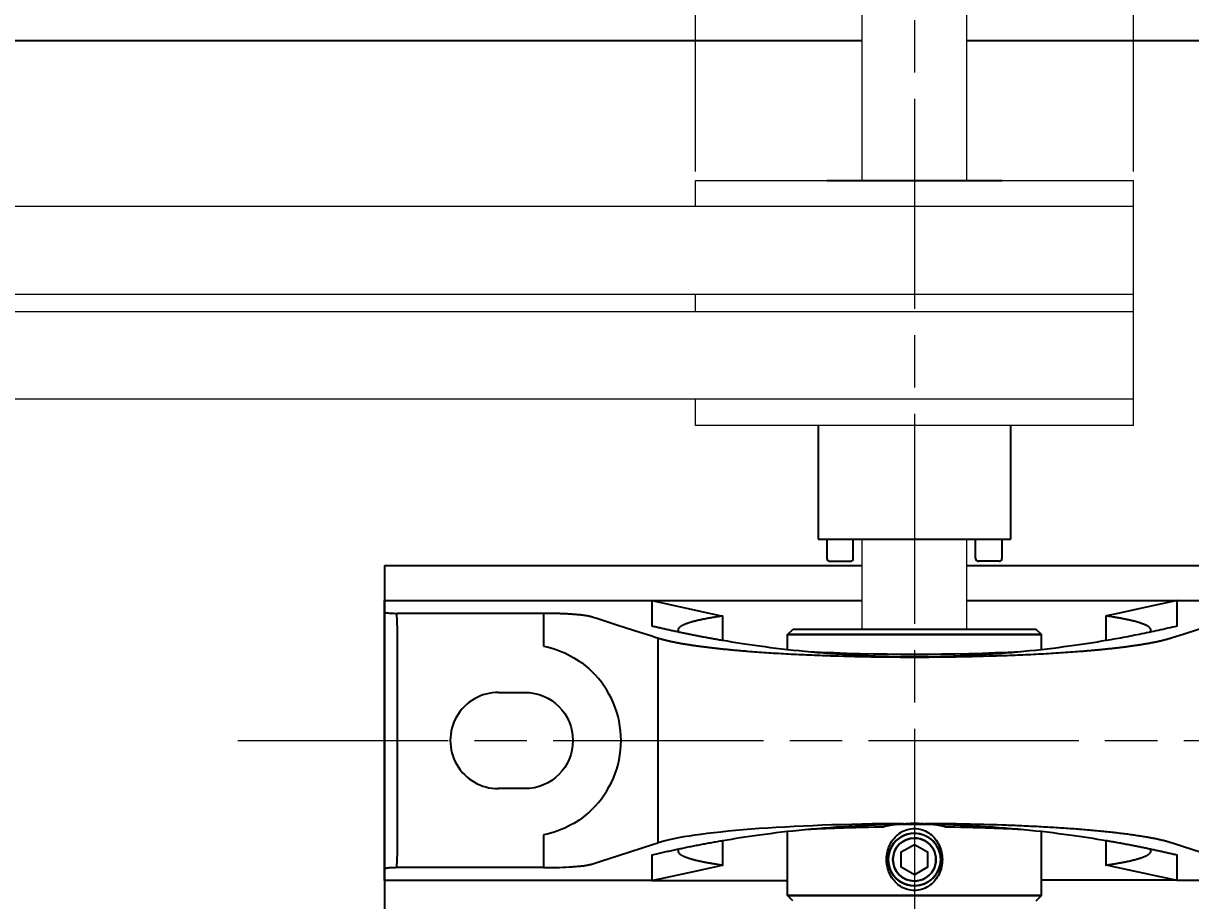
# Model space of a CAD drawing. Header units: millimetres. Extents: x 1269 to 5832, y 527 to 3540.
# Drawn here: x 4961.6 to 5094.9, y 1152.5 to 1252.7 of the extents above; entities that cross this region are included whole.
import ezdxf

# ---------------------------------------------------------------- set-up
doc = ezdxf.new("R2010")
doc.units = ezdxf.units.MM
doc.linetypes.add('ACAD_ISO08W100', pattern=[36, 24, -3, 6, -3])
doc.linetypes.add('phl_thick', pattern=[0])
doc.layers.add('AM_5', color=7, linetype='Continuous', lineweight=50)
for name, color, linetype in [('HIDDEN', 7, 'Continuous'), ('Osie', 7, 'ACAD_ISO08W100'), ('projection', 7, 'Continuous'), ('THICK', 7, 'Continuous')]:
    doc.layers.add(name, color=color, linetype=linetype)
doc.styles.get("Standard").update_dxf_attribs({"font": 'arial.ttf'})
doc.dimstyles.new('AM_ISO$0', dxfattribs={"dimtxt": 3.5, "dimasz": 3.5, "dimexe": 1, "dimexo": 1, "dimgap": 1.5, "dimtad": 1, "dimdsep": 46, "dimtxsty": 'Standard', "dimcen": 0, "dimclrd": 256, "dimclre": 256, "dimclrt": 7, "dimadec": 0, "dimazin": 2, "dimtp": 0.1, "dimtm": 0.1, "dimtfac": 0.71, "dimtdec": 3, "dimtmove": 0, "dimatfit": 3, "dimfxl": 1, "dimlwd": -1, "dimlwe": -1, "dimarcsym": 1})

# ---------------------------------------------------------------- blocks, each defined once
blk = doc.blocks.new('*D77')
at = {"layer": 'AM_5', "linetype": 'ByBlock', "lineweight": 9, "transparency": 16777216}
for p, q in [((5038.37, 1235.8), (5038.37, 1329.12)), ((5088.37, 1235.8), (5088.37, 1329.12)), ((5041.87, 1328.12), (5084.87, 1328.12))]:
    blk.add_line(p, q, dxfattribs=at)
at = {"layer": 'AM_5', "transparency": 16777216}
for points in [[(5041.87, 1328.7), (5041.87, 1327.53), (5038.37, 1328.12)], [(5084.87, 1328.7), (5084.87, 1327.53), (5088.37, 1328.12)]]:
    blk.add_solid(points, dxfattribs=at)
at = {"layer": 'Defpoints', "color": 0, "transparency": 16777216}
for p in [(5088.37, 1328.12), (5038.37, 1234.8), (5088.37, 1234.8)]:
    blk.add_point(p, dxfattribs=at)
at = {"layer": 'AM_5', "color": 7, "lineweight": 9, "transparency": 16777216, "insert": (5063.37, 1331.4), "char_height": 3.5, "attachment_point": 5}
blk.add_mtext('50', dxfattribs=at)

msp = doc.modelspace()

# ---------------------------------------------------------------- linework, layer by layer
at = {"lineweight": 9}
for p, q in [((5057.367, 1258.089), (5057.367, 1234.797)), ((5069.367, 1234.797), (5069.367, 1258.089)), ((5038.367, 1231.795), (5038.367, 1234.797)), ((5038.367, 1234.797), (5088.367, 1234.797)), ((5088.367, 1206.789), (5088.367, 1234.797)), ((5088.367, 1231.795), (4830.319, 1231.795)), ((4830.319, 1221.789), (5088.367, 1221.789)), ((5038.367, 1219.789), (5038.367, 1221.789)), ((5088.367, 1219.789), (4830.319, 1219.789)), ((5088.367, 1209.797), (4830.319, 1209.797)), ((5038.367, 1206.789), (5038.367, 1209.797)), ((5088.367, 1206.789), (5038.367, 1206.789)), ((5057.367, 1193.782), (5057.367, 1183.489)), ((5069.367, 1183.489), (5069.367, 1193.782))]:
    msp.add_line(p, q, dxfattribs=at)
for p, q in [((5057.367, 1250.742), (4898.817, 1250.742)), ((5163.867, 1250.742), (5069.367, 1250.742)), ((5053.367, 1234.797), (5073.367, 1234.797)), ((5052.367, 1206.782), (5052.367, 1193.782)), ((5074.367, 1193.782), (5074.367, 1206.782)), ((5052.367, 1193.782), (5074.367, 1193.782)), ((5053.38, 1193.782), (5053.38, 1191.575)), ((5056.38, 1191.575), (5056.38, 1193.782)), ((5070.354, 1191.575), (5070.354, 1193.782)), ((5073.354, 1193.782), (5073.354, 1191.575)), ((5002.867, 1190.789), (5002.867, 1150.789)), ((5053.664, 1191.282), (5056.096, 1191.282)), ((5073.07, 1191.282), (5070.638, 1191.282)), ((5033.367, 1186.789), (5057.367, 1186.789)), ((5069.367, 1186.789), (5093.367, 1186.789))]:
    msp.add_line(p, q)
at = {"linetype": 'ACAD_ISO08W100', "lineweight": 9}
msp.add_line((4986.123, 1170.789), (5118.978, 1170.789), dxfattribs=at)
for centre, start, end in [((5053.686, 1191.587), 177.77665, 274.03526), ((5056.075, 1191.587), 265.96474, 2.22335), ((5070.66, 1191.587), 177.77665, 274.03526), ((5073.049, 1191.587), 265.96474, 2.22335)]:
    msp.add_arc(centre, 0.306, start, end)
at = {"layer": 'HIDDEN'}
for points in [[(5002.867, 1185.464), (5002.867, 1186.137), (5002.867, 1186.474), (5002.867, 1186.642), (5002.867, 1186.726), (5002.867, 1186.768), (5002.867, 1186.779), (5002.867, 1186.784), (5002.867, 1186.787), (5002.867, 1186.788), (5002.867, 1186.789), (5002.867, 1186.789), (5002.867, 1186.789), (5002.867, 1186.789), (5002.867, 1186.789), (5002.868, 1186.789), (5002.868, 1186.789), (5002.87, 1186.789), (5003.354, 1186.789), (5018.847, 1186.789), (5026.594, 1186.789), (5030.467, 1186.789), (5032.404, 1186.789), (5032.888, 1186.789), (5033.13, 1186.789), (5033.251, 1186.789), (5033.312, 1186.789), (5033.342, 1186.789), (5033.357, 1186.789), (5033.365, 1186.789), (5033.367, 1186.789), (5033.367, 1186.789), (5033.367, 1186.789), (5033.367, 1186.789), (5033.367, 1186.789), (5033.367, 1186.697), (5033.367, 1185.228), (5033.367, 1184.494), (5033.367, 1184.127), (5033.367, 1183.943), (5033.367, 1183.92), (5033.367, 1183.909), (5033.367, 1183.903), (5033.367, 1183.9), (5033.367, 1183.899), (5033.367, 1183.898), (5033.367, 1183.898), (5033.367, 1183.898), (5033.367, 1183.898), (5033.367, 1183.898), (5033.367, 1183.898), (5033.368, 1183.898), (5033.399, 1183.891), (5033.525, 1183.861), (5033.65, 1183.831), (5033.776, 1183.802), (5033.901, 1183.773), (5034.027, 1183.743), (5034.153, 1183.714), (5034.278, 1183.685), (5034.404, 1183.657), (5034.53, 1183.628), (5034.656, 1183.599), (5034.781, 1183.571), (5034.907, 1183.543), (5035.033, 1183.515), (5035.159, 1183.487), (5035.285, 1183.459), (5035.411, 1183.431), (5035.537, 1183.403), (5035.663, 1183.376), (5035.789, 1183.348), (5035.915, 1183.321), (5036.041, 1183.294), (5036.167, 1183.267), (5036.293, 1183.24), (5036.419, 1183.213), (5036.546, 1183.186), (5036.672, 1183.16), (5036.798, 1183.133), (5036.924, 1183.107), (5037.051, 1183.081), (5037.177, 1183.055), (5037.303, 1183.029), (5037.43, 1183.003), (5037.556, 1182.977), (5037.683, 1182.952), (5037.809, 1182.926), (5037.936, 1182.901), (5038.062, 1182.876), (5038.189, 1182.851), (5038.315, 1182.826), (5038.442, 1182.801), (5038.568, 1182.776), (5038.695, 1182.752), (5038.822, 1182.728), (5038.948, 1182.703), (5039.075, 1182.679), (5039.202, 1182.655), (5039.329, 1182.631), (5039.455, 1182.607), (5039.582, 1182.584), (5039.709, 1182.56), (5039.836, 1182.537), (5039.963, 1182.513), (5040.089, 1182.49), (5040.216, 1182.467), (5040.343, 1182.444), (5040.47, 1182.422), (5040.597, 1182.399), (5040.724, 1182.376), (5040.851, 1182.354), (5040.978, 1182.332), (5041.105, 1182.31), (5041.232, 1182.288), (5041.359, 1182.266), (5041.487, 1182.244), (5041.495, 1182.243), (5041.496, 1182.242), (5041.497, 1182.242), (5041.497, 1182.242), (5041.497, 1182.242), (5041.497, 1182.242), (5041.497, 1182.242), (5041.497, 1182.243), (5041.497, 1182.245), (5041.497, 1182.247), (5041.497, 1182.253), (5041.497, 1182.264), (5041.497, 1182.286), (5041.497, 1182.374), (5041.497, 1182.55), (5041.497, 1182.902), (5041.497, 1183.607), (5041.497, 1185.015)], [(5041.497, 1182.242), (5041.972, 1182.162), (5042.462, 1182.081), (5042.966, 1182), (5043.483, 1181.919), (5044.012, 1181.838), (5044.552, 1181.758), (5045.112, 1181.677), (5045.692, 1181.596), (5046.291, 1181.516), (5046.909, 1181.435), (5047.545, 1181.356), (5048.198, 1181.277), (5048.867, 1181.2), (5049.521, 1181.129), (5050.188, 1181.059), (5050.868, 1180.992), (5051.558, 1180.927), (5052.26, 1180.865), (5052.971, 1180.806), (5053.691, 1180.75), (5054.418, 1180.698), (5055.153, 1180.649), (5055.893, 1180.604), (5056.638, 1180.564), (5057.387, 1180.527), (5058.138, 1180.494), (5058.89, 1180.466), (5059.643, 1180.443), (5060.395, 1180.423), (5061.144, 1180.408), (5061.89, 1180.398), (5062.632, 1180.391), (5063.367, 1180.389), (5064.103, 1180.391), (5064.845, 1180.398), (5065.591, 1180.408), (5066.34, 1180.423), (5067.092, 1180.443), (5067.844, 1180.466), (5068.597, 1180.494), (5069.348, 1180.527), (5070.097, 1180.564), (5070.842, 1180.604), (5071.582, 1180.649), (5072.316, 1180.698), (5073.044, 1180.75), (5073.764, 1180.806), (5074.475, 1180.865), (5075.176, 1180.927), (5075.867, 1180.992), (5076.546, 1181.059), (5077.214, 1181.129), (5077.867, 1181.2), (5078.537, 1181.277), (5079.19, 1181.356), (5079.825, 1181.435), (5080.443, 1181.516), (5081.043, 1181.596), (5081.622, 1181.677), (5082.182, 1181.758), (5082.723, 1181.838), (5083.252, 1181.919), (5083.769, 1182), (5084.273, 1182.081), (5084.763, 1182.162), (5085.237, 1182.242)], [(5015.867, 1176.289), (5018.867, 1176.289), (5018.867, 1176.289)], [(5085.237, 1159.336), (5084.763, 1159.416), (5084.273, 1159.497), (5083.769, 1159.578), (5083.252, 1159.659), (5082.723, 1159.74), (5082.182, 1159.82), (5081.622, 1159.901), (5081.043, 1159.982), (5080.443, 1160.063), (5079.825, 1160.143), (5079.19, 1160.223), (5078.537, 1160.301), (5077.867, 1160.378), (5077.214, 1160.45), (5076.546, 1160.519), (5075.867, 1160.587), (5075.176, 1160.652), (5074.475, 1160.714), (5073.764, 1160.773), (5073.044, 1160.829), (5072.316, 1160.881), (5071.582, 1160.929), (5070.842, 1160.974), (5070.097, 1161.015), (5069.348, 1161.052), (5068.597, 1161.084), (5067.844, 1161.112), (5067.092, 1161.136), (5066.34, 1161.155), (5065.591, 1161.17), (5064.845, 1161.181), (5064.103, 1161.187), (5063.367, 1161.189), (5062.632, 1161.187), (5061.89, 1161.181), (5061.144, 1161.17), (5060.395, 1161.155), (5059.643, 1161.136), (5058.89, 1161.112), (5058.138, 1161.084), (5057.387, 1161.052), (5056.638, 1161.015), (5055.893, 1160.974), (5055.153, 1160.929), (5054.418, 1160.881), (5053.691, 1160.829), (5052.971, 1160.773), (5052.26, 1160.714), (5051.558, 1160.652), (5050.868, 1160.587), (5050.188, 1160.519), (5049.521, 1160.45), (5048.867, 1160.378), (5048.198, 1160.301), (5047.545, 1160.223), (5046.909, 1160.143), (5046.291, 1160.063), (5045.692, 1159.982), (5045.112, 1159.901), (5044.552, 1159.82), (5044.012, 1159.74), (5043.483, 1159.659), (5042.966, 1159.578), (5042.462, 1159.497), (5041.972, 1159.416), (5041.497, 1159.336)], [(5033.367, 1154.789), (5038.513, 1155.912), (5041.087, 1156.474), (5041.408, 1156.544), (5041.489, 1156.561), (5041.494, 1156.562), (5041.496, 1156.563), (5041.497, 1156.563), (5041.497, 1156.564), (5041.497, 1156.567), (5041.497, 1156.574), (5041.497, 1156.588), (5041.497, 1156.642), (5041.497, 1156.862), (5041.497, 1157.301), (5041.497, 1159.056), (5041.497, 1159.276), (5041.497, 1159.33), (5041.497, 1159.334), (5041.497, 1159.336), (5041.497, 1159.336), (5041.497, 1159.336), (5041.497, 1159.336), (5041.497, 1159.336), (5041.497, 1159.336), (5041.497, 1159.336), (5041.497, 1159.336), (5041.457, 1159.33), (5041.299, 1159.302), (5041.14, 1159.275), (5040.982, 1159.247), (5040.824, 1159.22), (5040.666, 1159.192), (5040.507, 1159.164), (5040.349, 1159.135), (5040.191, 1159.107), (5040.033, 1159.078), (5039.875, 1159.049), (5039.717, 1159.02), (5039.559, 1158.99), (5039.401, 1158.961), (5039.243, 1158.931), (5039.085, 1158.901), (5038.927, 1158.871), (5038.769, 1158.841), (5038.611, 1158.81), (5038.454, 1158.78), (5038.296, 1158.749), (5038.138, 1158.718), (5037.981, 1158.686), (5037.823, 1158.655), (5037.665, 1158.623), (5037.508, 1158.591), (5037.35, 1158.559), (5037.193, 1158.527), (5037.035, 1158.494), (5036.878, 1158.462), (5036.721, 1158.429), (5036.563, 1158.396), (5036.406, 1158.363), (5036.249, 1158.329), (5036.092, 1158.296), (5035.935, 1158.262), (5035.778, 1158.228), (5035.621, 1158.194), (5035.464, 1158.159), (5035.307, 1158.125), (5035.15, 1158.09), (5034.993, 1158.055), (5034.836, 1158.02), (5034.679, 1157.984), (5034.523, 1157.949), (5034.366, 1157.913), (5034.209, 1157.877), (5034.053, 1157.841), (5033.896, 1157.805), (5033.74, 1157.768), (5033.583, 1157.731), (5033.427, 1157.694), (5033.388, 1157.685), (5033.368, 1157.681), (5033.367, 1157.68), (5033.367, 1157.68), (5033.367, 1157.68), (5033.367, 1157.68), (5033.367, 1157.68), (5033.367, 1157.68), (5033.367, 1157.678), (5033.367, 1157.671), (5033.367, 1157.642), (5033.367, 1157.585), (5033.367, 1157.471), (5033.367, 1157.242), (5033.367, 1156.327), (5033.367, 1155.412), (5033.367, 1154.955), (5033.367, 1154.84), (5033.367, 1154.812), (5033.367, 1154.797), (5033.367, 1154.79), (5033.367, 1154.789), (5033.367, 1154.789), (5033.367, 1154.789), (5033.366, 1154.789), (5033.365, 1154.789), (5033.363, 1154.789), (5033.358, 1154.789), (5033.339, 1154.789), (5033.301, 1154.789), (5032.698, 1154.789), (5030.285, 1154.789), (5010.979, 1154.789), (5006.153, 1154.789), (5003.739, 1154.789), (5003.136, 1154.789), (5002.985, 1154.789), (5002.91, 1154.789), (5002.872, 1154.789), (5002.867, 1154.789), (5002.867, 1154.789), (5002.867, 1154.79), (5002.867, 1154.791), (5002.867, 1154.804), (5002.867, 1154.856), (5002.867, 1155.276), (5002.867, 1156.115)], [(5063.367, 1158.921), (5063.367, 1158.921)], [(5096.267, 1154.789), (5094.331, 1154.789), (5093.846, 1154.789), (5093.604, 1154.789), (5093.483, 1154.789), (5093.423, 1154.789), (5093.392, 1154.789), (5093.377, 1154.789), (5093.37, 1154.789), (5093.368, 1154.789), (5093.367, 1154.789), (5093.367, 1154.789), (5093.367, 1154.789), (5093.367, 1154.79), (5093.367, 1154.881), (5093.367, 1156.35), (5093.367, 1157.084), (5093.367, 1157.452), (5093.367, 1157.635), (5093.367, 1157.658), (5093.367, 1157.67), (5093.367, 1157.675), (5093.367, 1157.678), (5093.367, 1157.68), (5093.367, 1157.68), (5093.367, 1157.68), (5093.367, 1157.68), (5093.367, 1157.68), (5093.367, 1157.68), (5093.367, 1157.68), (5093.367, 1157.68), (5093.335, 1157.688), (5093.21, 1157.718), (5093.084, 1157.747), (5092.959, 1157.777), (5092.833, 1157.806), (5092.708, 1157.835), (5092.582, 1157.864), (5092.456, 1157.893), (5092.331, 1157.922), (5092.205, 1157.95), (5092.079, 1157.979), (5091.953, 1158.007), (5091.827, 1158.036), (5091.702, 1158.064), (5091.576, 1158.092), (5091.45, 1158.12), (5091.324, 1158.148), (5091.198, 1158.175), (5091.072, 1158.203), (5090.946, 1158.23), (5090.82, 1158.258), (5090.694, 1158.285), (5090.567, 1158.312), (5090.441, 1158.339), (5090.315, 1158.366), (5090.189, 1158.392), (5090.063, 1158.419), (5089.936, 1158.445), (5089.81, 1158.471), (5089.684, 1158.498), (5089.558, 1158.524), (5089.431, 1158.55), (5089.305, 1158.575), (5089.178, 1158.601), (5089.052, 1158.627), (5088.926, 1158.652), (5088.799, 1158.677), (5088.673, 1158.703), (5088.546, 1158.728), (5088.419, 1158.752), (5088.293, 1158.777), (5088.166, 1158.802), (5088.04, 1158.827), (5087.913, 1158.851), (5087.786, 1158.875), (5087.66, 1158.899), (5087.533, 1158.923), (5087.406, 1158.947), (5087.279, 1158.971), (5087.153, 1158.995), (5087.026, 1159.018), (5086.899, 1159.042), (5086.772, 1159.065), (5086.645, 1159.088), (5086.518, 1159.111), (5086.391, 1159.134), (5086.264, 1159.157), (5086.137, 1159.18), (5086.01, 1159.202), (5085.883, 1159.224), (5085.756, 1159.247), (5085.629, 1159.269), (5085.502, 1159.291), (5085.375, 1159.313), (5085.248, 1159.335), (5085.24, 1159.336), (5085.238, 1159.336), (5085.238, 1159.336), (5085.237, 1159.336), (5085.237, 1159.336), (5085.237, 1159.336), (5085.237, 1159.336), (5085.237, 1159.335), (5085.237, 1159.334), (5085.237, 1159.331), (5085.237, 1159.326), (5085.237, 1159.315), (5085.237, 1159.293), (5085.237, 1159.205), (5085.237, 1159.028), (5085.237, 1158.676), (5085.237, 1157.972), (5085.237, 1156.563)], [(5061.867, 1158.055), (5061.867, 1158.055)], [(5064.867, 1158.055), (5064.867, 1158.055)], [(5061.867, 1156.323), (5061.867, 1156.323)], [(5064.867, 1156.323), (5064.867, 1156.323)]]:
    msp.add_lwpolyline(points, dxfattribs=at)
for points in [[(5063.367, 1182.889), (5069.367, 1182.889), (5063.367, 1182.889), (5048.867, 1182.889), (5063.367, 1182.889), (5077.867, 1182.889), (5063.367, 1182.889), (5057.367, 1182.889)], [(5069.367, 1153.089), (5063.367, 1153.089), (5048.867, 1153.089), (5063.367, 1153.089), (5077.867, 1153.089), (5063.367, 1153.089)], [(5057.367, 1153.089), (5063.367, 1153.089)]]:
    msp.add_lwpolyline(points, close=True, dxfattribs=at)
msp.add_lwpolyline([(5018.867, 1176.289, -0.9999998), (5018.867, 1165.289), (5018.867, 1165.289), (5015.822, 1165.289)], format="xyb", dxfattribs=at)
msp.add_lwpolyline([(5063.367, 1159.648, -1.0000002), (5063.367, 1154.73, 1.0000002)], format="xyb", close=True, dxfattribs=at)
at = {"layer": 'Osie', "linetype": 'ACAD_ISO08W100', "lineweight": 9}
msp.add_line((5063.367, 1316.118), (5063.367, 1118.63), dxfattribs=at)
at = {"layer": 'projection', "color": 7, "linetype": 'phl_thick'}
for p, q in [((5002.867, 1190.789), (5057.367, 1190.789)), ((5069.367, 1190.789), (5123.867, 1190.789)), ((5033.365, 1154.789), (5048.867, 1154.813)), ((5077.867, 1154.858), (5093.367, 1154.881))]:
    msp.add_line(p, q, dxfattribs=at)
at = {"layer": 'THICK'}
for points in [[(5033.367, 1186.789), (5040.274, 1185.282), (5041.137, 1185.094), (5041.353, 1185.047), (5041.461, 1185.023), (5041.488, 1185.017), (5041.494, 1185.016), (5041.496, 1185.016), (5041.497, 1185.015), (5041.497, 1185.015), (5041.496, 1185.015), (5041.49, 1185.014), (5041.464, 1185.011), (5041.361, 1184.996), (5041.26, 1184.981), (5041.159, 1184.967), (5041.058, 1184.952), (5040.959, 1184.937), (5040.861, 1184.922), (5040.763, 1184.907), (5040.667, 1184.892), (5040.571, 1184.877), (5040.476, 1184.861), (5040.382, 1184.846), (5040.289, 1184.831), (5040.197, 1184.815), (5040.106, 1184.799), (5040.016, 1184.784), (5039.927, 1184.768), (5039.838, 1184.752), (5039.751, 1184.736), (5039.665, 1184.72), (5039.58, 1184.704), (5039.495, 1184.688), (5039.412, 1184.672), (5039.33, 1184.656), (5039.249, 1184.64), (5039.168, 1184.623), (5039.089, 1184.607), (5039.011, 1184.591), (5038.934, 1184.574), (5038.858, 1184.558), (5038.783, 1184.541), (5038.709, 1184.524), (5038.636, 1184.507), (5038.564, 1184.491), (5038.494, 1184.474), (5038.424, 1184.457), (5038.356, 1184.44), (5038.288, 1184.423), (5038.222, 1184.406), (5038.157, 1184.389), (5038.093, 1184.372), (5038.03, 1184.354), (5037.968, 1184.337), (5037.907, 1184.32), (5037.848, 1184.303), (5037.789, 1184.285), (5037.732, 1184.268), (5037.676, 1184.25), (5037.621, 1184.233), (5037.567, 1184.215), (5037.514, 1184.198), (5037.463, 1184.18), (5037.412, 1184.163), (5037.363, 1184.145), (5037.315, 1184.127), (5037.268, 1184.11), (5037.223, 1184.092), (5037.178, 1184.074), (5037.135, 1184.056), (5037.093, 1184.039), (5037.052, 1184.021), (5037.012, 1184.003), (5036.973, 1183.985), (5036.936, 1183.967), (5036.9, 1183.949), (5036.865, 1183.931), (5036.831, 1183.913), (5036.799, 1183.895), (5036.767, 1183.877), (5036.737, 1183.859), (5036.708, 1183.841), (5036.68, 1183.823), (5036.653, 1183.805), (5036.628, 1183.787), (5036.604, 1183.769), (5036.581, 1183.751), (5036.559, 1183.733), (5036.538, 1183.715), (5036.519, 1183.697), (5036.5, 1183.679), (5036.483, 1183.661), (5036.467, 1183.643), (5036.453, 1183.625), (5036.439, 1183.607), (5036.427, 1183.589), (5036.415, 1183.571), (5036.405, 1183.553), (5036.397, 1183.535), (5036.389, 1183.517), (5036.382, 1183.499), (5036.377, 1183.481), (5036.373, 1183.463), (5036.37, 1183.445), (5036.368, 1183.427), (5036.367, 1183.409), (5036.368, 1183.391), (5036.369, 1183.373), (5036.372, 1183.354), (5036.376, 1183.336), (5036.382, 1183.318), (5036.388, 1183.3), (5036.396, 1183.282), (5036.404, 1183.263), (5036.414, 1183.245), (5036.426, 1183.227), (5036.438, 1183.209)], [(5093.367, 1186.789), (5088.98, 1185.832), (5086.786, 1185.353), (5085.689, 1185.114), (5085.415, 1185.054), (5085.278, 1185.024), (5085.244, 1185.017), (5085.239, 1185.016), (5085.237, 1185.015), (5085.237, 1185.015), (5085.237, 1185.012), (5085.237, 1185.006), (5085.237, 1184.982), (5085.237, 1184.795), (5085.237, 1183.299), (5085.237, 1182.55), (5085.237, 1182.363), (5085.237, 1182.27), (5085.237, 1182.246), (5085.237, 1182.243), (5085.237, 1182.243), (5085.237, 1182.242), (5085.237, 1182.242), (5085.237, 1182.242), (5085.237, 1182.242), (5085.239, 1182.242), (5085.241, 1182.243), (5085.308, 1182.254), (5085.578, 1182.301), (5085.848, 1182.348), (5086.118, 1182.395), (5086.388, 1182.444), (5086.657, 1182.492), (5086.927, 1182.542), (5087.196, 1182.592), (5087.466, 1182.642), (5087.735, 1182.693), (5088.004, 1182.745), (5088.273, 1182.797), (5088.542, 1182.85), (5088.811, 1182.903), (5089.08, 1182.957), (5089.348, 1183.012), (5089.617, 1183.067), (5089.885, 1183.123), (5090.153, 1183.179), (5090.421, 1183.235), (5090.689, 1183.293), (5090.957, 1183.351), (5091.225, 1183.409), (5091.493, 1183.468), (5091.76, 1183.528), (5092.028, 1183.588), (5092.295, 1183.649), (5092.562, 1183.71), (5092.829, 1183.772), (5093.096, 1183.834), (5093.362, 1183.897), (5093.367, 1183.898), (5093.367, 1183.898), (5093.367, 1183.898), (5093.367, 1183.898), (5093.367, 1183.898), (5093.367, 1183.899), (5093.367, 1183.9), (5093.367, 1183.901), (5093.367, 1183.904), (5093.367, 1183.928), (5093.367, 1183.977), (5093.367, 1184.172), (5093.367, 1185.732), (5093.367, 1186.513), (5093.367, 1186.708), (5093.367, 1186.756), (5093.367, 1186.781), (5093.367, 1186.787), (5093.367, 1186.788), (5093.367, 1186.789), (5093.367, 1186.789), (5093.367, 1186.789), (5093.368, 1186.789), (5093.369, 1186.789), (5093.371, 1186.789), (5093.375, 1186.789), (5093.407, 1186.789), (5093.535, 1186.789), (5094.564, 1186.789), (5098.679, 1186.789)], [(5099.065, 1184.537), (5094.042, 1182.919), (5092.786, 1182.514), (5092.707, 1182.489), (5092.668, 1182.477), (5092.648, 1182.47), (5092.626, 1182.463), (5092.581, 1182.449), (5092.534, 1182.434), (5092.487, 1182.42), (5092.439, 1182.405), (5092.391, 1182.391), (5092.342, 1182.377), (5092.291, 1182.362), (5092.241, 1182.348), (5092.189, 1182.333), (5092.136, 1182.319), (5092.083, 1182.304), (5092.029, 1182.29), (5091.974, 1182.276), (5091.919, 1182.261), (5091.863, 1182.247), (5091.805, 1182.233), (5091.747, 1182.218), (5091.689, 1182.204), (5091.629, 1182.189), (5091.569, 1182.175), (5091.508, 1182.161), (5091.446, 1182.147), (5091.383, 1182.132), (5091.32, 1182.118), (5091.256, 1182.104), (5091.191, 1182.089), (5091.125, 1182.075), (5091.058, 1182.061), (5090.991, 1182.047), (5090.923, 1182.033), (5090.854, 1182.018), (5090.784, 1182.004), (5090.714, 1181.99), (5090.642, 1181.976), (5090.57, 1181.962), (5090.497, 1181.948), (5090.423, 1181.934), (5090.349, 1181.92), (5090.274, 1181.906), (5090.198, 1181.892), (5090.121, 1181.878), (5090.043, 1181.864), (5089.964, 1181.85), (5089.885, 1181.836), (5089.805, 1181.822), (5089.724, 1181.808), (5089.643, 1181.795), (5089.56, 1181.781), (5089.477, 1181.767), (5089.393, 1181.753), (5089.308, 1181.74), (5089.223, 1181.726), (5089.137, 1181.712), (5089.049, 1181.699), (5088.962, 1181.685), (5088.873, 1181.672), (5088.783, 1181.658), (5088.693, 1181.645), (5088.602, 1181.631), (5088.511, 1181.618), (5088.418, 1181.605), (5088.325, 1181.591), (5088.231, 1181.578), (5088.136, 1181.565), (5088.04, 1181.552), (5087.944, 1181.539), (5087.847, 1181.526), (5087.749, 1181.513), (5087.651, 1181.5), (5087.551, 1181.487), (5087.451, 1181.474), (5087.35, 1181.461), (5087.249, 1181.448), (5087.147, 1181.435), (5087.044, 1181.422), (5086.94, 1181.41), (5086.835, 1181.397), (5086.73, 1181.384), (5086.624, 1181.372), (5086.518, 1181.359), (5086.41, 1181.347), (5086.302, 1181.335), (5086.194, 1181.322), (5086.084, 1181.31), (5085.974, 1181.298), (5085.863, 1181.285), (5085.751, 1181.273), (5085.639, 1181.261), (5085.526, 1181.249), (5085.413, 1181.237), (5085.298, 1181.225), (5085.183, 1181.213), (5085.068, 1181.202), (5084.951, 1181.19), (5084.834, 1181.178), (5084.717, 1181.167), (5084.598, 1181.155), (5084.48, 1181.144), (5084.36, 1181.132), (5084.24, 1181.121), (5084.119, 1181.109), (5083.997, 1181.098), (5083.875, 1181.087), (5083.753, 1181.076), (5083.629, 1181.065), (5083.505, 1181.054), (5083.381, 1181.043), (5083.255, 1181.032), (5083.13, 1181.021), (5083.003, 1181.01), (5082.876, 1181), (5082.749, 1180.989), (5082.621, 1180.979), (5082.492, 1180.968), (5082.363, 1180.958), (5082.233, 1180.947), (5081.972, 1180.927), (5081.708, 1180.907), (5081.443, 1180.887), (5081.175, 1180.867), (5080.906, 1180.848), (5080.634, 1180.829), (5080.36, 1180.81), (5080.085, 1180.792), (5079.807, 1180.774), (5079.528, 1180.756), (5079.247, 1180.739), (5078.965, 1180.722), (5078.681, 1180.705), (5078.395, 1180.688), (5078.108, 1180.672), (5077.819, 1180.656), (5077.529, 1180.641), (5077.237, 1180.626), (5076.944, 1180.611), (5076.65, 1180.596), (5076.354, 1180.582), (5076.058, 1180.568), (5075.76, 1180.555), (5075.461, 1180.541), (5075.162, 1180.528), (5074.861, 1180.516), (5074.559, 1180.504), (5074.257, 1180.492), (5073.954, 1180.48), (5073.65, 1180.469), (5073.345, 1180.458), (5073.04, 1180.448), (5072.734, 1180.438), (5072.428, 1180.428), (5071.814, 1180.41), (5071.199, 1180.392), (5070.583, 1180.377), (5069.966, 1180.362), (5069.35, 1180.349), (5068.733, 1180.337), (5068.117, 1180.327), (5067.503, 1180.318), (5066.889, 1180.31), (5066.583, 1180.306), (5066.278, 1180.303), (5065.973, 1180.3), (5065.669, 1180.298), (5065.365, 1180.296), (5065.062, 1180.294), (5064.76, 1180.292), (5064.458, 1180.291), (5064.158, 1180.29), (5063.858, 1180.29), (5063.559, 1180.289), (5063.261, 1180.289), (5062.962, 1180.289), (5062.662, 1180.29), (5062.362, 1180.291), (5062.061, 1180.292), (5061.759, 1180.293), (5061.456, 1180.295), (5061.152, 1180.297), (5060.848, 1180.3), (5060.543, 1180.302), (5060.238, 1180.305), (5059.932, 1180.309), (5059.626, 1180.312), (5059.012, 1180.321), (5058.397, 1180.33), (5057.781, 1180.341), (5057.164, 1180.354), (5056.548, 1180.367), (5055.931, 1180.382), (5055.315, 1180.398), (5054.701, 1180.416), (5054.087, 1180.435), (5053.782, 1180.445), (5053.476, 1180.455), (5053.171, 1180.466), (5052.867, 1180.477), (5052.564, 1180.489), (5052.261, 1180.5), (5051.959, 1180.512), (5051.659, 1180.525), (5051.359, 1180.538), (5051.059, 1180.551), (5050.761, 1180.564), (5050.465, 1180.578), (5050.169, 1180.592), (5049.874, 1180.607), (5049.581, 1180.621), (5049.289, 1180.636), (5048.998, 1180.652), (5048.709, 1180.668), (5048.421, 1180.684), (5048.135, 1180.7), (5047.85, 1180.717), (5047.567, 1180.734), (5047.286, 1180.751), (5047.006, 1180.769), (5046.729, 1180.787), (5046.453, 1180.805), (5046.178, 1180.824), (5045.906, 1180.843), (5045.636, 1180.862), (5045.368, 1180.881), (5045.102, 1180.901), (5044.838, 1180.921), (5044.576, 1180.942), (5044.316, 1180.962), (5044.187, 1180.973), (5044.059, 1180.983), (5043.931, 1180.994), (5043.803, 1181.004), (5043.677, 1181.015), (5043.551, 1181.026), (5043.425, 1181.037), (5043.3, 1181.048), (5043.176, 1181.058), (5043.052, 1181.07), (5042.929, 1181.081), (5042.807, 1181.092), (5042.685, 1181.103), (5042.564, 1181.114), (5042.443, 1181.126), (5042.323, 1181.137), (5042.204, 1181.148), (5042.085, 1181.16), (5041.967, 1181.172), (5041.85, 1181.183), (5041.733, 1181.195), (5041.617, 1181.207), (5041.502, 1181.219), (5041.387, 1181.23), (5041.273, 1181.242), (5041.16, 1181.254), (5041.047, 1181.266), (5040.935, 1181.279), (5040.824, 1181.291), (5040.713, 1181.303), (5040.603, 1181.315), (5040.494, 1181.327), (5040.386, 1181.34), (5040.278, 1181.352), (5040.171, 1181.365), (5040.065, 1181.377), (5039.959, 1181.39), (5039.854, 1181.402), (5039.75, 1181.415), (5039.647, 1181.428), (5039.544, 1181.441), (5039.442, 1181.453), (5039.341, 1181.466), (5039.24, 1181.479), (5039.14, 1181.492), (5039.041, 1181.505), (5038.943, 1181.518), (5038.846, 1181.531), (5038.749, 1181.544), (5038.653, 1181.557), (5038.558, 1181.571), (5038.463, 1181.584), (5038.37, 1181.597), (5038.277, 1181.611), (5038.184, 1181.624), (5038.093, 1181.637), (5038.002, 1181.651), (5037.913, 1181.664), (5037.823, 1181.678), (5037.735, 1181.691), (5037.648, 1181.705), (5037.561, 1181.718), (5037.475, 1181.732), (5037.39, 1181.746), (5037.305, 1181.759), (5037.222, 1181.773), (5037.139, 1181.787), (5037.057, 1181.801), (5036.975, 1181.814), (5036.895, 1181.828), (5036.815, 1181.842), (5036.736, 1181.856), (5036.658, 1181.87), (5036.581, 1181.884), (5036.504, 1181.898), (5036.428, 1181.912), (5036.354, 1181.926), (5036.279, 1181.94), (5036.206, 1181.954), (5036.133, 1181.968), (5036.062, 1181.982), (5035.991, 1181.996), (5035.92, 1182.01), (5035.851, 1182.025), (5035.782, 1182.039), (5035.714, 1182.053), (5035.647, 1182.067), (5035.581, 1182.081), (5035.516, 1182.096), (5035.451, 1182.11), (5035.387, 1182.124), (5035.324, 1182.138), (5035.262, 1182.153), (5035.2, 1182.167), (5035.14, 1182.181), (5035.08, 1182.196), (5035.02, 1182.21), (5034.962, 1182.224), (5034.905, 1182.239), (5034.848, 1182.253), (5034.792, 1182.267), (5034.737, 1182.282), (5034.682, 1182.296), (5034.628, 1182.311), (5034.576, 1182.325), (5034.523, 1182.339), (5034.472, 1182.354), (5034.422, 1182.368), (5034.372, 1182.383), (5034.323, 1182.397), (5034.274, 1182.412), (5034.227, 1182.426), (5034.18, 1182.44), (5034.134, 1182.455), (5034.089, 1182.469), (5034.05, 1182.482), (5033.893, 1182.533), (5033.265, 1182.735), (5032.009, 1183.139), (5029.497, 1183.948), (5026.986, 1184.757), (5026.672, 1184.859), (5026.593, 1184.884), (5026.554, 1184.897), (5026.534, 1184.903), (5026.529, 1184.904), (5026.529, 1184.905), (5026.528, 1184.905), (5026.528, 1184.905), (5026.526, 1184.906), (5026.508, 1184.911), (5026.49, 1184.917), (5026.472, 1184.922), (5026.453, 1184.927), (5026.433, 1184.933), (5026.413, 1184.938), (5026.392, 1184.944), (5026.371, 1184.949), (5026.349, 1184.955), (5026.326, 1184.96), (5026.303, 1184.965), (5026.279, 1184.971), (5026.255, 1184.976), (5026.23, 1184.982), (5026.204, 1184.987), (5026.178, 1184.992), (5026.151, 1184.998), (5026.124, 1185.003), (5026.096, 1185.008), (5026.067, 1185.014), (5026.038, 1185.019), (5026.008, 1185.024), (5025.978, 1185.029), (5025.947, 1185.035), (5025.916, 1185.04), (5025.883, 1185.045), (5025.851, 1185.05), (5025.817, 1185.055), (5025.783, 1185.06), (5025.749, 1185.065), (5025.714, 1185.07), (5025.678, 1185.075), (5025.642, 1185.08), (5025.605, 1185.085), (5025.568, 1185.09), (5025.53, 1185.095), (5025.452, 1185.105), (5025.373, 1185.114), (5025.291, 1185.124), (5025.207, 1185.133), (5025.121, 1185.142), (5025.033, 1185.151), (5024.943, 1185.159), (5024.851, 1185.168), (5024.757, 1185.176), (5024.661, 1185.184), (5024.564, 1185.192), (5024.465, 1185.2), (5024.364, 1185.207), (5024.262, 1185.214), (5024.158, 1185.221), (5024.053, 1185.228), (5023.946, 1185.235), (5023.839, 1185.241), (5023.73, 1185.247), (5023.62, 1185.253), (5023.509, 1185.258), (5023.397, 1185.264), (5023.285, 1185.269), (5023.171, 1185.274), (5023.057, 1185.278), (5022.942, 1185.282), (5022.827, 1185.286), (5022.596, 1185.294), (5022.363, 1185.3), (5022.13, 1185.305), (5021.897, 1185.309), (5021.665, 1185.313), (5021.435, 1185.315), (5021.32, 1185.316), (5021.206, 1185.316), (5021.092, 1185.316), (5021.036, 1185.317), (5021.008, 1185.317), (5021.001, 1185.317), (5020.997, 1185.317), (5020.987, 1185.317), (5020.943, 1185.317), (5015.401, 1185.317), (5004.317, 1185.317)], [(5020.997, 1185.317), (5020.997, 1181.581)], [(5090.297, 1183.209), (5090.307, 1183.224), (5090.316, 1183.239), (5090.325, 1183.254), (5090.333, 1183.269), (5090.34, 1183.284), (5090.346, 1183.299), (5090.352, 1183.314), (5090.356, 1183.329), (5090.36, 1183.344), (5090.363, 1183.359), (5090.365, 1183.374), (5090.367, 1183.389), (5090.367, 1183.403), (5090.367, 1183.418), (5090.366, 1183.433), (5090.364, 1183.448), (5090.362, 1183.463), (5090.358, 1183.477), (5090.354, 1183.492), (5090.349, 1183.507), (5090.344, 1183.522), (5090.337, 1183.537), (5090.33, 1183.551), (5090.322, 1183.566), (5090.313, 1183.581), (5090.303, 1183.596), (5090.293, 1183.611), (5090.282, 1183.626), (5090.27, 1183.64), (5090.257, 1183.655), (5090.243, 1183.67), (5090.228, 1183.685), (5090.213, 1183.7), (5090.197, 1183.715), (5090.18, 1183.729), (5090.162, 1183.744), (5090.144, 1183.759), (5090.125, 1183.774), (5090.104, 1183.789), (5090.084, 1183.804), (5090.062, 1183.819), (5090.039, 1183.833), (5090.016, 1183.848), (5089.992, 1183.863), (5089.967, 1183.878), (5089.941, 1183.893), (5089.914, 1183.907), (5089.887, 1183.922), (5089.859, 1183.937), (5089.83, 1183.952), (5089.8, 1183.966), (5089.769, 1183.981), (5089.738, 1183.996), (5089.706, 1184.011), (5089.673, 1184.025), (5089.639, 1184.04), (5089.604, 1184.055), (5089.569, 1184.069), (5089.532, 1184.084), (5089.495, 1184.098), (5089.457, 1184.113), (5089.419, 1184.128), (5089.379, 1184.142), (5089.339, 1184.157), (5089.298, 1184.171), (5089.256, 1184.186), (5089.214, 1184.2), (5089.17, 1184.215), (5089.126, 1184.229), (5089.081, 1184.243), (5089.036, 1184.258), (5088.989, 1184.272), (5088.942, 1184.286), (5088.894, 1184.301), (5088.845, 1184.315), (5088.795, 1184.329), (5088.745, 1184.343), (5088.694, 1184.358), (5088.642, 1184.372), (5088.589, 1184.386), (5088.536, 1184.4), (5088.482, 1184.414), (5088.427, 1184.428), (5088.371, 1184.442), (5088.315, 1184.456), (5088.258, 1184.47), (5088.2, 1184.484), (5088.141, 1184.498), (5088.082, 1184.511), (5088.022, 1184.525), (5087.961, 1184.539), (5087.899, 1184.553), (5087.837, 1184.566), (5087.774, 1184.58), (5087.711, 1184.593), (5087.646, 1184.607), (5087.581, 1184.62), (5087.515, 1184.634), (5087.449, 1184.647), (5087.382, 1184.661), (5087.314, 1184.674), (5087.245, 1184.687), (5087.176, 1184.7), (5087.106, 1184.714), (5087.036, 1184.727), (5086.964, 1184.74), (5086.893, 1184.753), (5086.82, 1184.766), (5086.747, 1184.779), (5086.673, 1184.792), (5086.598, 1184.805), (5086.523, 1184.817), (5086.447, 1184.83), (5086.371, 1184.843), (5086.294, 1184.856), (5086.216, 1184.868), (5086.138, 1184.881), (5086.059, 1184.893), (5085.899, 1184.918), (5085.737, 1184.943), (5085.573, 1184.967), (5085.406, 1184.991), (5085.237, 1185.015)], [(5020.997, 1159.997), (5020.997, 1158.006), (5020.997, 1157.01), (5020.997, 1156.512), (5020.997, 1156.263), (5021.086, 1156.262), (5021.177, 1156.262), (5021.36, 1156.263), (5021.73, 1156.267), (5022.103, 1156.273), (5022.477, 1156.281), (5022.849, 1156.293), (5023.216, 1156.307), (5023.576, 1156.323), (5023.927, 1156.343), (5024.097, 1156.353), (5024.264, 1156.364), (5024.427, 1156.376), (5024.587, 1156.388), (5024.741, 1156.401), (5024.892, 1156.414), (5025.037, 1156.428), (5025.177, 1156.443), (5025.312, 1156.457), (5025.442, 1156.472), (5025.565, 1156.488), (5025.683, 1156.504), (5025.795, 1156.52), (5025.902, 1156.536), (5026.002, 1156.553), (5026.095, 1156.57), (5026.183, 1156.587), (5026.265, 1156.604), (5026.34, 1156.622), (5026.409, 1156.639), (5026.473, 1156.657), (5026.502, 1156.665), (5026.516, 1156.67), (5026.523, 1156.672), (5026.526, 1156.673), (5026.528, 1156.674), (5026.533, 1156.675), (5027.541, 1157), (5029.556, 1157.649), (5033.587, 1158.947), (5033.839, 1159.028), (5033.965, 1159.069), (5034.028, 1159.089), (5034.059, 1159.099), (5034.075, 1159.105), (5034.083, 1159.107), (5034.087, 1159.108), (5034.088, 1159.11), (5034.088, 1159.116), (5034.088, 1160.673), (5034.088, 1163.787), (5034.088, 1170.014), (5034.088, 1182.47)], [(5048.867, 1181.2), (5048.867, 1182.889), (5049.467, 1183.489)], [(5077.867, 1182.889), (5077.267, 1183.489), (5063.367, 1183.489), (5049.467, 1183.489)], [(5077.867, 1181.2), (5077.867, 1182.889)], [(5020.997, 1181.581), (5021.413, 1181.491), (5021.829, 1181.383), (5022.242, 1181.259), (5022.648, 1181.119), (5023.044, 1180.965), (5023.427, 1180.8), (5023.795, 1180.624), (5024.145, 1180.441), (5024.474, 1180.253), (5024.782, 1180.063), (5025.067, 1179.875), (5025.331, 1179.69), (5025.581, 1179.503), (5025.815, 1179.318), (5026.029, 1179.139), (5026.221, 1178.97), (5026.388, 1178.817), (5026.529, 1178.682)], [(5026.529, 1162.896), (5026.388, 1162.762), (5026.221, 1162.608), (5026.029, 1162.44), (5025.815, 1162.261), (5025.581, 1162.076), (5025.331, 1161.888), (5025.067, 1161.703), (5024.782, 1161.515), (5024.474, 1161.326), (5024.145, 1161.138), (5023.795, 1160.955), (5023.427, 1160.779), (5023.044, 1160.613), (5022.648, 1160.459), (5022.242, 1160.32), (5021.829, 1160.195), (5021.413, 1160.088), (5020.997, 1159.997)], [(5061.161, 1161.17), (5060.969, 1161.139), (5060.777, 1161.106), (5060.585, 1161.07), (5060.394, 1161.031), (5060.204, 1160.99), (5060.014, 1160.946), (5059.824, 1160.9), (5059.801, 1160.894), (5059.789, 1160.891), (5059.783, 1160.889), (5059.772, 1160.889), (5059.682, 1160.888), (5059.503, 1160.885), (5058.788, 1160.874), (5058.075, 1160.86), (5057.364, 1160.845), (5056.658, 1160.827), (5056.306, 1160.818), (5055.955, 1160.808), (5055.606, 1160.798), (5055.258, 1160.787), (5054.912, 1160.776), (5054.567, 1160.764), (5054.224, 1160.751), (5053.883, 1160.739), (5053.543, 1160.725), (5053.206, 1160.712), (5052.87, 1160.698), (5052.537, 1160.683), (5052.206, 1160.668), (5051.877, 1160.653), (5051.55, 1160.637), (5051.226, 1160.621)], [(5062.134, 1161.287), (5062.341, 1161.303), (5062.548, 1161.316), (5062.754, 1161.326), (5062.959, 1161.333), (5063.164, 1161.338), (5063.367, 1161.339), (5063.571, 1161.338), (5063.776, 1161.333), (5063.981, 1161.326), (5064.187, 1161.316), (5064.393, 1161.303), (5064.6, 1161.286)], [(5096.115, 1157.992), (5093.993, 1158.675), (5092.932, 1159.017), (5092.667, 1159.102), (5092.65, 1159.108), (5092.646, 1159.109), (5092.641, 1159.11), (5092.632, 1159.114), (5092.593, 1159.126), (5092.515, 1159.15), (5092.434, 1159.175), (5092.351, 1159.199), (5092.266, 1159.224), (5092.178, 1159.248), (5092.089, 1159.273), (5091.997, 1159.297), (5091.903, 1159.321), (5091.806, 1159.346), (5091.757, 1159.358), (5091.708, 1159.37), (5091.657, 1159.382), (5091.607, 1159.394), (5091.555, 1159.406), (5091.504, 1159.419), (5091.451, 1159.431), (5091.398, 1159.443), (5091.345, 1159.455), (5091.291, 1159.467), (5091.236, 1159.479), (5091.181, 1159.491), (5091.125, 1159.503), (5091.069, 1159.515), (5091.012, 1159.527), (5090.954, 1159.539), (5090.896, 1159.551), (5090.837, 1159.563), (5090.778, 1159.575), (5090.719, 1159.587), (5090.658, 1159.599), (5090.597, 1159.611), (5090.536, 1159.623), (5090.474, 1159.635), (5090.411, 1159.647), (5090.348, 1159.659), (5090.284, 1159.671), (5090.22, 1159.682), (5090.155, 1159.694), (5090.09, 1159.706), (5090.024, 1159.718), (5089.957, 1159.73), (5089.89, 1159.741), (5089.823, 1159.753), (5089.686, 1159.777), (5089.547, 1159.8), (5089.405, 1159.823), (5089.261, 1159.846), (5089.115, 1159.869), (5088.967, 1159.892), (5088.817, 1159.915), (5088.665, 1159.938), (5088.51, 1159.96), (5088.353, 1159.983), (5088.194, 1160.005), (5088.033, 1160.028), (5087.869, 1160.05), (5087.704, 1160.072), (5087.536, 1160.094), (5087.366, 1160.116), (5087.195, 1160.137), (5087.021, 1160.159), (5086.845, 1160.18), (5086.667, 1160.202), (5086.487, 1160.223), (5086.304, 1160.244), (5086.12, 1160.264), (5085.934, 1160.285), (5085.746, 1160.306), (5085.556, 1160.326), (5085.364, 1160.346), (5085.17, 1160.366), (5084.975, 1160.386), (5084.777, 1160.406), (5084.578, 1160.425), (5084.376, 1160.445), (5084.173, 1160.464), (5083.968, 1160.483), (5083.762, 1160.502), (5083.553, 1160.52), (5083.343, 1160.539), (5083.131, 1160.557), (5082.918, 1160.575), (5082.703, 1160.593), (5082.486, 1160.611), (5082.268, 1160.628), (5082.048, 1160.646), (5081.827, 1160.663), (5081.604, 1160.679), (5081.379, 1160.696), (5081.154, 1160.713), (5080.926, 1160.729), (5080.698, 1160.745), (5080.468, 1160.761), (5080.236, 1160.776), (5080.004, 1160.792), (5079.77, 1160.807), (5079.535, 1160.822), (5079.298, 1160.837), (5079.061, 1160.851), (5078.822, 1160.865), (5078.582, 1160.879), (5078.341, 1160.893), (5078.099, 1160.907), (5077.856, 1160.92), (5077.612, 1160.933), (5077.367, 1160.946), (5077.122, 1160.959), (5076.875, 1160.971), (5076.627, 1160.983), (5076.379, 1160.995), (5076.129, 1161.007), (5075.879, 1161.019), (5075.628, 1161.03), (5075.377, 1161.041), (5075.125, 1161.051), (5074.872, 1161.062), (5074.618, 1161.072), (5074.365, 1161.082), (5074.11, 1161.092), (5073.855, 1161.102), (5073.343, 1161.12), (5072.83, 1161.137), (5072.316, 1161.154), (5071.8, 1161.169), (5071.284, 1161.184), (5070.767, 1161.197), (5070.249, 1161.21), (5069.732, 1161.221), (5069.214, 1161.232), (5068.697, 1161.242), (5068.18, 1161.251), (5067.665, 1161.259), (5067.15, 1161.265), (5066.637, 1161.271), (5066.125, 1161.277), (5065.615, 1161.281), (5065.106, 1161.284), (5064.853, 1161.286), (5064.6, 1161.287)], [(5075.509, 1160.621), (5075.184, 1160.637), (5074.858, 1160.653), (5074.529, 1160.668), (5074.198, 1160.683), (5073.864, 1160.698), (5073.529, 1160.712), (5073.191, 1160.725), (5072.852, 1160.739), (5072.511, 1160.751), (5072.167, 1160.764), (5071.823, 1160.776), (5071.476, 1160.787), (5071.128, 1160.798), (5070.779, 1160.808), (5070.429, 1160.818), (5070.077, 1160.827), (5069.37, 1160.845), (5068.66, 1160.86), (5067.947, 1160.874), (5067.232, 1160.885), (5067.052, 1160.888), (5066.963, 1160.889), (5066.952, 1160.889), (5066.946, 1160.891), (5066.934, 1160.894), (5066.91, 1160.9), (5066.721, 1160.946), (5066.531, 1160.99), (5066.341, 1161.031), (5066.149, 1161.07), (5065.958, 1161.106), (5065.766, 1161.139), (5065.573, 1161.17)], [(5049.467, 1152.489), (5048.867, 1153.089), (5048.867, 1160.378)], [(5077.867, 1153.089), (5077.867, 1160.378)], [(5036.438, 1158.369), (5036.428, 1158.354), (5036.418, 1158.34), (5036.41, 1158.325), (5036.402, 1158.31), (5036.395, 1158.295), (5036.388, 1158.28), (5036.383, 1158.265), (5036.378, 1158.25), (5036.375, 1158.235), (5036.372, 1158.22), (5036.369, 1158.205), (5036.368, 1158.19), (5036.367, 1158.175), (5036.368, 1158.16), (5036.369, 1158.145), (5036.37, 1158.131), (5036.373, 1158.116), (5036.376, 1158.101), (5036.38, 1158.086), (5036.385, 1158.072), (5036.391, 1158.057), (5036.397, 1158.042), (5036.405, 1158.027), (5036.413, 1158.012), (5036.422, 1157.997), (5036.431, 1157.983), (5036.442, 1157.968), (5036.453, 1157.953), (5036.465, 1157.938), (5036.478, 1157.923), (5036.492, 1157.908), (5036.506, 1157.893), (5036.521, 1157.879), (5036.538, 1157.864), (5036.554, 1157.849), (5036.572, 1157.834), (5036.591, 1157.819), (5036.61, 1157.804), (5036.63, 1157.79), (5036.651, 1157.775), (5036.673, 1157.76), (5036.695, 1157.745), (5036.719, 1157.73), (5036.743, 1157.715), (5036.768, 1157.701), (5036.794, 1157.686), (5036.82, 1157.671), (5036.848, 1157.656), (5036.876, 1157.641), (5036.905, 1157.627), (5036.935, 1157.612), (5036.965, 1157.597), (5036.997, 1157.583), (5037.029, 1157.568), (5037.062, 1157.553), (5037.096, 1157.538), (5037.131, 1157.524), (5037.166, 1157.509), (5037.202, 1157.495), (5037.239, 1157.48), (5037.277, 1157.465), (5037.316, 1157.451), (5037.355, 1157.436), (5037.396, 1157.422), (5037.437, 1157.407), (5037.478, 1157.393), (5037.521, 1157.378), (5037.564, 1157.364), (5037.608, 1157.349), (5037.653, 1157.335), (5037.699, 1157.321), (5037.746, 1157.306), (5037.793, 1157.292), (5037.841, 1157.278), (5037.89, 1157.263), (5037.939, 1157.249), (5037.99, 1157.235), (5038.041, 1157.221), (5038.093, 1157.207), (5038.145, 1157.193), (5038.199, 1157.179), (5038.253, 1157.164), (5038.308, 1157.15), (5038.363, 1157.136), (5038.42, 1157.123), (5038.477, 1157.109), (5038.535, 1157.095), (5038.594, 1157.081), (5038.653, 1157.067), (5038.713, 1157.053), (5038.774, 1157.04), (5038.835, 1157.026), (5038.897, 1157.012), (5038.96, 1156.999), (5039.024, 1156.985), (5039.088, 1156.972), (5039.154, 1156.958), (5039.219, 1156.945), (5039.286, 1156.931), (5039.353, 1156.918), (5039.421, 1156.905), (5039.489, 1156.891), (5039.559, 1156.878), (5039.628, 1156.865), (5039.699, 1156.852), (5039.77, 1156.839), (5039.842, 1156.826), (5039.915, 1156.813), (5039.988, 1156.8), (5040.062, 1156.787), (5040.136, 1156.774), (5040.211, 1156.761), (5040.287, 1156.748), (5040.364, 1156.736), (5040.441, 1156.723), (5040.518, 1156.71), (5040.597, 1156.698), (5040.676, 1156.685), (5040.835, 1156.66), (5040.997, 1156.636), (5041.162, 1156.611), (5041.328, 1156.587), (5041.497, 1156.563)], [(5093.367, 1154.789), (5086.461, 1156.296), (5085.598, 1156.485), (5085.382, 1156.532), (5085.274, 1156.555), (5085.247, 1156.561), (5085.24, 1156.563), (5085.239, 1156.563), (5085.238, 1156.563), (5085.237, 1156.563), (5085.238, 1156.563), (5085.245, 1156.564), (5085.271, 1156.568), (5085.373, 1156.582), (5085.475, 1156.597), (5085.576, 1156.612), (5085.676, 1156.627), (5085.775, 1156.641), (5085.874, 1156.656), (5085.971, 1156.672), (5086.068, 1156.687), (5086.164, 1156.702), (5086.259, 1156.717), (5086.353, 1156.732), (5086.446, 1156.748), (5086.538, 1156.763), (5086.629, 1156.779), (5086.719, 1156.795), (5086.808, 1156.81), (5086.896, 1156.826), (5086.983, 1156.842), (5087.07, 1156.858), (5087.155, 1156.874), (5087.239, 1156.89), (5087.323, 1156.906), (5087.405, 1156.922), (5087.486, 1156.939), (5087.566, 1156.955), (5087.646, 1156.971), (5087.724, 1156.988), (5087.801, 1157.004), (5087.877, 1157.021), (5087.952, 1157.038), (5088.026, 1157.054), (5088.099, 1157.071), (5088.17, 1157.088), (5088.241, 1157.105), (5088.311, 1157.122), (5088.379, 1157.138), (5088.447, 1157.155), (5088.513, 1157.173), (5088.578, 1157.19), (5088.642, 1157.207), (5088.705, 1157.224), (5088.767, 1157.241), (5088.828, 1157.258), (5088.887, 1157.276), (5088.946, 1157.293), (5089.003, 1157.311), (5089.059, 1157.328), (5089.114, 1157.345), (5089.168, 1157.363), (5089.22, 1157.381), (5089.272, 1157.398), (5089.322, 1157.416), (5089.371, 1157.433), (5089.42, 1157.451), (5089.466, 1157.469), (5089.512, 1157.486), (5089.556, 1157.504), (5089.6, 1157.522), (5089.642, 1157.54), (5089.683, 1157.558), (5089.723, 1157.576), (5089.761, 1157.593), (5089.799, 1157.611), (5089.835, 1157.629), (5089.87, 1157.647), (5089.904, 1157.665), (5089.936, 1157.683), (5089.968, 1157.701), (5089.998, 1157.719), (5090.027, 1157.737), (5090.055, 1157.755), (5090.081, 1157.773), (5090.107, 1157.791), (5090.131, 1157.809), (5090.154, 1157.827), (5090.176, 1157.845), (5090.197, 1157.863), (5090.216, 1157.881), (5090.234, 1157.899), (5090.251, 1157.918), (5090.267, 1157.936), (5090.282, 1157.954), (5090.296, 1157.972), (5090.308, 1157.99), (5090.319, 1158.008), (5090.329, 1158.026), (5090.338, 1158.044), (5090.346, 1158.062), (5090.352, 1158.08), (5090.358, 1158.098), (5090.362, 1158.116), (5090.365, 1158.134), (5090.367, 1158.152), (5090.367, 1158.169), (5090.367, 1158.188), (5090.365, 1158.206), (5090.362, 1158.224), (5090.358, 1158.242), (5090.353, 1158.26), (5090.347, 1158.279), (5090.339, 1158.297), (5090.33, 1158.315), (5090.32, 1158.333), (5090.309, 1158.351), (5090.297, 1158.369)], [(5020.997, 1156.262), (5004.317, 1156.262)], [(5077.267, 1152.489), (5077.867, 1153.089)]]:
    msp.add_lwpolyline(points, dxfattribs=at)
for points in [[(5002.867, 1156.115), (5002.867, 1159.795), (5002.867, 1163.476), (5002.867, 1167.156), (5002.867, 1170.837), (5002.867, 1174.517), (5002.867, 1178.198), (5002.867, 1181.878), (5002.867, 1185.463), (5002.878, 1185.446), (5002.909, 1185.429), (5002.962, 1185.411), (5003.039, 1185.394), (5003.139, 1185.378), (5003.26, 1185.363), (5003.4, 1185.35), (5003.555, 1185.339), (5003.721, 1185.33), (5003.892, 1185.323), (5004.065, 1185.319), (5004.235, 1185.317), (5004.317, 1183.495), (5004.317, 1179.851), (5004.317, 1176.208), (5004.317, 1172.564), (5004.317, 1168.92), (5004.317, 1165.277), (5004.317, 1161.633), (5004.317, 1157.99), (5004.23, 1156.262), (5004.06, 1156.26), (5003.888, 1156.255), (5003.717, 1156.249), (5003.551, 1156.24), (5003.397, 1156.228), (5003.257, 1156.215), (5003.136, 1156.2), (5003.037, 1156.184), (5002.96, 1156.167), (5002.907, 1156.149), (5002.877, 1156.132)], [(5063.572, 1160.723), (5063.779, 1160.701), (5063.985, 1160.663), (5064.19, 1160.61), (5064.391, 1160.541), (5064.588, 1160.459), (5064.778, 1160.362), (5064.961, 1160.253), (5065.136, 1160.131), (5065.302, 1159.999), (5065.457, 1159.858), (5065.601, 1159.71), (5065.734, 1159.556), (5065.859, 1159.392), (5065.976, 1159.218), (5066.084, 1159.035), (5066.182, 1158.844), (5066.27, 1158.647), (5066.346, 1158.444), (5066.41, 1158.236), (5066.463, 1158.026), (5066.504, 1157.815), (5066.532, 1157.604), (5066.549, 1157.395), (5066.554, 1157.189), (5066.549, 1156.983), (5066.532, 1156.774), (5066.504, 1156.563), (5066.463, 1156.352), (5066.41, 1156.142), (5066.346, 1155.935), (5066.27, 1155.732), (5066.182, 1155.534), (5066.084, 1155.343), (5065.976, 1155.16), (5065.859, 1154.986), (5065.734, 1154.823), (5065.601, 1154.668), (5065.457, 1154.52), (5065.302, 1154.379), (5065.136, 1154.247), (5064.961, 1154.126), (5064.778, 1154.016), (5064.588, 1153.92), (5064.391, 1153.837), (5064.19, 1153.769), (5063.985, 1153.716), (5063.779, 1153.678), (5063.572, 1153.655), (5063.367, 1153.648), (5063.166, 1153.655), (5062.964, 1153.677), (5062.762, 1153.713), (5062.561, 1153.764), (5062.363, 1153.83), (5062.17, 1153.909), (5061.982, 1154.002), (5061.802, 1154.108), (5061.629, 1154.225), (5061.465, 1154.352), (5061.31, 1154.489), (5061.166, 1154.633), (5061.034, 1154.783), (5060.909, 1154.94), (5060.792, 1155.108), (5060.684, 1155.285), (5060.584, 1155.47), (5060.495, 1155.661), (5060.416, 1155.859), (5060.348, 1156.06), (5060.292, 1156.265), (5060.247, 1156.472), (5060.214, 1156.679), (5060.192, 1156.885), (5060.182, 1157.089), (5060.182, 1157.29), (5060.192, 1157.493), (5060.214, 1157.699), (5060.247, 1157.906), (5060.292, 1158.113), (5060.348, 1158.318), (5060.416, 1158.52), (5060.495, 1158.717), (5060.584, 1158.909), (5060.684, 1159.093), (5060.792, 1159.27), (5060.909, 1159.438), (5061.034, 1159.596), (5061.166, 1159.746), (5061.31, 1159.889), (5061.465, 1160.026), (5061.629, 1160.154), (5061.802, 1160.271), (5061.982, 1160.376), (5062.17, 1160.469), (5062.363, 1160.549), (5062.561, 1160.614), (5062.762, 1160.665), (5062.964, 1160.702), (5063.166, 1160.723), (5063.367, 1160.73)], [(5061.867, 1156.323), (5061.867, 1158.055), (5063.367, 1158.921), (5064.867, 1158.055), (5064.867, 1156.323), (5063.367, 1155.457), (5063.367, 1155.457)]]:
    msp.add_lwpolyline(points, close=True, dxfattribs=at)
for points in [[(5015.867, 1176.289, 1.0000002), (5015.867, 1165.289)], [(5063.367, 1160.189, -1.0000002), (5063.367, 1154.189, 0.9999998), (5063.367, 1160.189)]]:
    msp.add_lwpolyline(points, format="xyb", dxfattribs=at)
for points in [[(5063.367, 1160.189, 1.0000002), (5063.367, 1154.189, -1.0000002)], [(5063.367, 1159.648, 0.9999998), (5063.367, 1154.73, -0.9999998)]]:
    msp.add_lwpolyline(points, format="xyb", close=True, dxfattribs=at)
for centre, major_axis, ratio, start_param, end_param in [((5063.367, 1183.407), (-27, 0), 0.1015625, 1.1043959, 2.0371968), ((5018.867, 1170.789), (-11, 0), 1, 2.3412869, 3.9418984), ((5063.367, 1158.171), (-30.7, 0), 0.1015625, -1.5306239, -0.3054326)]:
    msp.add_ellipse(centre, major_axis=major_axis, ratio=ratio, start_param=start_param, end_param=end_param, dxfattribs=at)

# ---------------------------------------------------------------- dimensions: what is measured, and where the dimension line sits
at = {"layer": 'AM_5', "lineweight": 9}
dim = msp.add_linear_dim(base=(5088.367, 1328.118), p1=(5038.367, 1234.797), p2=(5088.367, 1234.797), dimstyle='AM_ISO$0', override={"dimlwd": 9, "dimlwe": 9}, dxfattribs=at)
dim.commit()
dim.dimension.update_dxf_attribs({"geometry": '*D77', "text_midpoint": (5063.367, 1331.405)})

doc.saveas('drawing.dxf')
